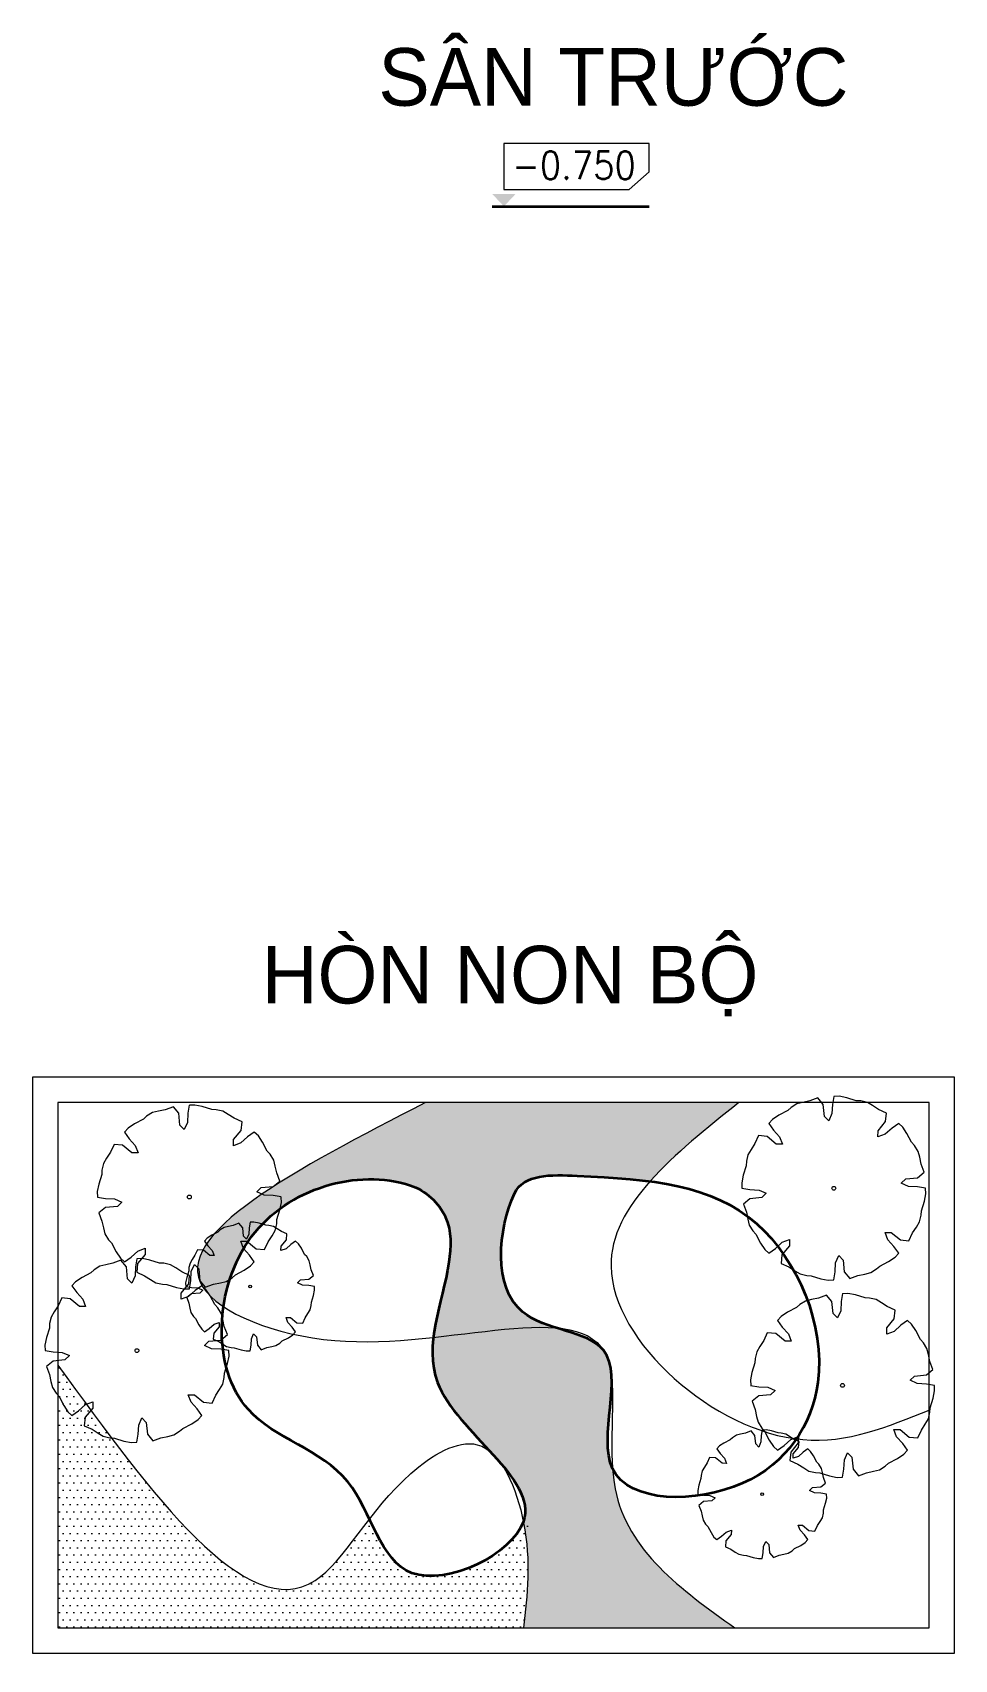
# Model space of a CAD drawing. Header units: millimetres. Extents: x -529782 to -142003, y -492574 to -273331.
# Drawn here: x -280300 to -276300, y -316330 to -309269 of the extents above; entities that cross this region are included whole.
import ezdxf

# ---------------------------------------------------------------- set-up
doc = ezdxf.new("R2010")
doc.units = ezdxf.units.MM
doc.header["$LTSCALE"] = 500
doc.header["$MEASUREMENT"] = 0
doc.layers.get('0').update_dxf_attribs({"linetype": 'CONTINUOUS', "lineweight": 13})
for name, color, linetype, lineweight in [('1.cat 30', 30, 'CONTINUOUS', 35), ('2.thay 145', 145, 'CONTINUOUS', 18), ('3.manh 08', 8, 'CONTINUOUS', 9), ('4.dim 08', 8, 'CONTINUOUS', 13), ('9.text \xad white', 7, 'CONTINUOUS', 15), ('CA.thay 145', 145, 'CONTINUOUS', 18), ('noithat', 15, 'CONTINUOUS', 9)]:
    doc.layers.add(name, color=color, linetype=linetype, lineweight=lineweight)
doc.styles.add('CA.JSC1', font='')
doc.styles.get("Standard").update_dxf_attribs({"font": 'txt.shx', "width": 0.9})
doc.styles.get('CA.JSC1').set_extended_font_data('.VnAvantH')
pattern_1 = [(0, (54879.74001132627, 83061.0943453862), (15.625, 31.25), [0, -31.25])]

# ---------------------------------------------------------------- blocks, each defined once
blk = doc.blocks.new('ki hieu cost')
at = {"layer": '1.cat 30'}
blk.add_line((-119312.6479903211, -196389.5266377838), (-118175.9534743076, -196389.5266377837), dxfattribs=at)
at = {"layer": '3.manh 08'}
blk.add_lwpolyline([(-119227.225577535, -195933.8747298737), (-119227.225577535, -196268.1983629046), (-118320.4604987512, -196268.1983629046), (-118175.9534743076, -196138.8011558482), (-118175.9534743076, -195933.8747298737)], close=True, dxfattribs=at)
blk.add_solid([(-119312.6479903211, -196299.0221607631), (-119141.803164749, -196299.0221607631), (-119227.225577535, -196389.5266377839)], dxfattribs=at)
blk = doc.blocks.new('A$C4C885104')
at = {"color": 116}
for p, q in [((436.6658100187778, 1150.784047540277), (391.9539651125669, 1141.274789348245)), ((488.6582685410976, 1170.073332030326), (436.6658100187778, 1150.784047540277)), ((523.2338181063533, 1127.694199115038), (488.6582685410976, 1170.073332030326)), ((590.7773687541485, 1179.303973764181), (582.2152336016297, 1127.694199115038)), ((626.0363964810967, 1180.779463738203), (590.9718065112829, 1179.016527913511)), ((674.1872363835573, 1171.091655563563), (626.0363964810967, 1180.779463738203)), ((735.6963426545262, 1151.897532328963), (674.1872363835573, 1171.091655563563)), ((763.951683267951, 1150.556445363909), (735.6963426545262, 1151.897532328963)), ((806.5286409407854, 1140.67340945825), (763.951683267951, 1150.556445363909)), ((238.7920089364052, 1059.793210025877), (197.8864303231239, 1032.629086423665)), ((295.8722552955151, 1089.668938875198), (238.7920089364052, 1059.793210025877)), ((316.8008278906345, 1108.683531083167), (295.8722552955151, 1089.668938875198)), ((353.90112221241, 1131.769455332309), (316.8008278906345, 1108.683531083167)), ((391.9539651125669, 1141.274789348245), (353.90112221241, 1131.769455332309)), ((530.8443866893649, 1051.643678631634), (523.2338181063533, 1127.694199115038)), ((558.4339253008366, 1023.12375240773), (530.8443866893649, 1051.643678631634)), ((579.362497895956, 1069.298544041812), (558.4339253008366, 1023.12375240773)), ((582.2152336016297, 1127.694199115038), (579.362497895956, 1069.298544041812)), ((840.1634260341525, 1120.514920104295), (806.5286409407854, 1140.67340945825)), ((878.5079255625606, 1095.650363322347), (840.1634260341525, 1120.514920104295)), ((928.9252418875694, 1072.564439073205), (878.5079255625606, 1095.650363322347)), ((923.3798379153013, 1018.174386106431), (928.9252418875694, 1072.564439073205)), ((174.0000470802188, 1006.677533041686), (204.473745688796, 964.1375089287758)), ((197.8864303231239, 1032.629086423665), (174.3408041521907, 1006.611803103238)), ((204.473745688796, 964.1375089287758), (243.7894519716501, 920.8273653835058)), ((874.2528812214732, 919.3636479377747), (874.9314493313432, 959.0203841254115)), ((874.9314493313432, 959.0203841254115), (923.3798379153013, 1018.174386106431)), ((965.0867357477546, 976.5084720775485), (921.7349730953574, 937.2313998639584)), ((1007.667621448636, 1006.950263235718), (965.0867357477546, 976.5084720775485)), ((1033.645683541894, 983.0893143303692), (1007.60379087925, 1006.611803103238)), ((1060.835544556379, 942.2219700105488), (1033.645683541894, 983.0893143303692)), ((1090.742624059319, 885.1997763514519), (1060.835544556379, 942.2219700105488)), ((60.3266307413578, 839.3359756208956), (40.14733090251684, 805.732280086726)), ((85.21269899606705, 877.6437764950097), (60.3266307413578, 839.3359756208956)), ((108.3223132416606, 928.0125306583941), (85.21269899606705, 877.6437764950097)), ((162.7678298652172, 922.4715949036181), (108.3223132416606, 928.0125306583941)), ((221.9800174385309, 874.0717957802117), (162.7678298652172, 922.4715949036181)), ((261.6728151217103, 873.3919323831797), (221.9800174385309, 874.0717957802117)), ((243.7894519716501, 920.8273653835058), (261.6728151217103, 873.3919323831797)), ((921.7349730953574, 937.2313998639584), (874.2528812214732, 919.3636479377747)), ((1109.77395555377, 864.2937315702438), (1090.742624059319, 885.1997763514519)), ((1132.883569799364, 827.2289132736623), (1109.77395555377, 864.2937315702438)), ((28.91413167864084, 734.9715481288731), (9.701128542423248, 673.5248466357589)), ((30.25457375496626, 763.201085370034), (28.91413167864084, 734.9715481288731)), ((40.14733090251684, 805.732280086726), (30.25457375496626, 763.201085370034)), ((1142.400217555463, 789.2124824263155), (1132.883569799364, 827.2289132736623)), ((1151.916865311563, 744.5465362593532), (1142.400217555463, 789.2124824263155)), ((1171.226105317473, 692.6051687821746), (1151.916865311563, 744.5465362593532)), ((9.701128542423248, 673.5248466357589), (-0.0001368746161460876, 625.4213227592409)), ((1024.130999803543, 622.8980779387057), (1052.678979061544, 650.456581171602)), ((1052.678979061544, 650.456581171602), (1128.806269057095, 658.0616332218051)), ((1128.806269057095, 658.0616332218051), (1171.226105317473, 692.6051687821746)), ((-0.0001368746161460876, 625.4213227592409), (1.766497045755386, 590.3902083970606)), ((1.480732470750809, 590.1949806697667), (53.13734395802021, 581.641259200871)), ((53.13734395802021, 522.7187835760415), (10.71848971396685, 488.175248015672)), ((53.13734395802021, 581.641259200871), (111.5924027115107, 578.7913267724216)), ((129.2646339610219, 530.322854578495), (53.13734395802021, 522.7187835760415)), ((111.5924027115107, 578.7913267724216), (157.8126132115722, 557.8823388591409)), ((157.8126132115722, 557.8823388591409), (129.2646339610219, 530.322854578495)), ((1070.351210311055, 601.9881089814007), (1024.130999803543, 622.8980779387057)), ((1128.806269057095, 599.138176549226), (1070.351210311055, 601.9881089814007)), ((1180.463862560689, 590.5844550840557), (1128.806269057095, 599.138176549226)), ((1172.243466481566, 507.2545891180634), (1181.943749897182, 555.3581129908562)), ((1181.943749897182, 555.3581129908562), (1180.17711597681, 590.3902083970606)), ((10.71848971396685, 488.175248015672), (30.02674770355225, 436.2338805347681)), ((30.02674770355225, 436.2338805347681), (39.54339545965195, 391.5669533237815)), ((1151.689039260149, 417.5783503837883), (1153.030463352799, 445.8078876212239)), ((1153.030463352799, 445.8078876212239), (1172.243466481566, 507.2545891180634)), ((39.54339545965195, 391.5669533237815), (49.06004321575165, 353.5505224764347)), ((49.06004321575165, 353.5505224764347), (72.17063947021961, 316.4857041798532)), ((72.17063947021961, 316.4857041798532), (91.20197096467018, 295.5796593986452)), ((1096.731896027923, 303.1366402991116), (1121.616982273757, 341.4434601292014)), ((1121.616982273757, 341.4434601292014), (1141.796282112598, 375.0471556670964)), ((1141.796282112598, 375.0471556670964), (1151.689039260149, 417.5783503837883)), ((91.20197096467018, 295.5796593986452), (121.1090504676104, 238.5574657395482)), ((121.1090504676104, 238.5574657395482), (148.2979294732213, 197.691102463752)), ((216.8568772748113, 204.2719447165728), (260.2096219360828, 243.5490169301629)), ((307.0131456926465, 221.7590516246855), (258.5637750998139, 162.6050496473908)), ((260.2096219360828, 243.5490169301629), (307.691713809967, 261.4157878160477)), ((307.691713809967, 261.4157878160477), (307.0131456926465, 221.7590516246855)), ((920.2707979008555, 307.3875033706427), (959.9635955765843, 306.7076399698853)), ((938.1541610509157, 259.9520703665912), (920.2707979008555, 307.3875033706427)), ((977.4698673337698, 216.6419268213212), (938.1541610509157, 259.9520703665912)), ((959.9635955765843, 306.7076399698853), (1019.175783157349, 258.3088218942285)), ((1007.943565934896, 174.1019027121365), (977.4698673337698, 216.6419268213212)), ((1019.175783157349, 258.3088218942285), (1073.621299773455, 252.7669050954282)), ((1073.621299773455, 252.7669050954282), (1096.731896027923, 303.1366402991116)), ((148.2979294732213, 197.691102463752), (174.3408041521907, 174.167632650584)), ((174.2759915664792, 173.829172514379), (216.8568772748113, 204.2719447165728)), ((258.5637750998139, 162.6050496473908), (253.0183711349964, 108.2149966806173)), ((253.0183711349964, 108.2149966806173), (303.4356874525547, 85.12907242774963)), ((599.7283794134855, 53.08523663878441), (602.5820971354842, 111.4808917082846)), ((602.5820971354842, 111.4808917082846), (623.5106697231531, 157.6566643863916)), ((623.5106697231531, 157.6566643863916), (651.0992263332009, 129.1367381624877)), ((651.0992263332009, 129.1367381624877), (658.709794908762, 53.08523663878441)), ((886.0723397284746, 91.11049687862396), (943.1516040787101, 120.9872067682445)), ((943.1516040787101, 120.9872067682445), (984.0571826919913, 148.1503493264318)), ((984.0571826919913, 148.1503493264318), (1007.60379087925, 174.167632650584)), ((303.4356874525547, 85.12907242774963), (341.7801869884133, 60.26451564580202)), ((341.7801869884133, 60.26451564580202), (375.4159540832043, 40.10700733587146)), ((375.4159540832043, 40.10700733587146), (417.9919297471642, 30.22397143021226)), ((417.9919297471642, 30.22397143021226), (446.2482523694634, 28.88190342113376)), ((446.2482523694634, 28.88190342113376), (507.7573586478829, 9.688761230558157)), ((507.7573586478829, 9.688761230558157), (555.9072165340185, -2.798810601234436e-05)), ((555.9072165340185, -2.798810601234436e-05), (590.9718065112829, 1.763888884335756)), ((591.1672262698412, 1.476443029940128), (599.7283794134855, 53.08523663878441)), ((658.709794908762, 53.08523663878441), (693.2863264903426, 10.70610371977091)), ((693.2863264903426, 10.70610371977091), (745.2787850052118, 29.99636925384402)), ((745.2787850052118, 29.99636925384402), (789.9896479025483, 39.50464640185237)), ((789.9896479025483, 39.50464640185237), (828.0424908101559, 49.00998041778803)), ((828.0424908101559, 49.00998041778803), (865.1437671333551, 72.09688571467996)), ((865.1437671333551, 72.09688571467996), (886.0723397284746, 91.11049687862396))]:
    blk.add_line(p, q, dxfattribs=at)
blk.add_ellipse((590.9718065112829, 590.3902083970606), major_axis=(-12.27511061385772, 5.040717177489792e-09), ratio=0.9990173375210415, dxfattribs=at)

msp = doc.modelspace()

# ---------------------------------------------------------------- hatches: boundary and pattern name
at = {"layer": '4.dim 08'}
h = msp.add_hatch(dxfattribs=at)
h.set_pattern_fill('DOTS', color=250, scale=500, style=0)
h.set_pattern_definition(pattern_1)
edge = h.paths.add_edge_path()
edge.add_spline(control_points=[(-278026.7426470192, -314891.0673523605), (-278080.7939058375, -314873.8873598861), (-278310.4003796594, -314789.8092846663), (-278279.9288327508, -314463.6488557452), (-278208.2599886737, -314307.4056546138), (-278169.0585401145, -314221.9436956446), (-277929.267876654, -314229.909775934), (-277718.3099768239, -314241.9096678199), (-277620.3513027408, -314254.9986071757)], knot_values=[3793.451224135585, 3793.451224135585, 3793.451224135585, 3793.451224135585, 3949.044165703632, 4464.733267779679, 4464.733267779679, 4464.733267779679, 4746.805067149981, 5029.588428829387, 5029.588428829387, 5029.588428829387, 5029.588428829387], degree=3, periodic=0)
edge.add_spline(control_points=[(-277620.3513027408, -314254.9986071757), (-277515.9621197219, -314137.5624758341), (-277375.6110541979, -314025.234065224), (-277235.2599886737, -313912.9056546137)], knot_values=[0, 0, 0, 0, 453.0993616995263, 453.0993616995263, 453.0993616995263, 453.0993616995263], degree=3, periodic=0)
edge.add_line((-277235.2599886737, -313912.9056546137), (-278594.7599886737, -313912.9056546137))
edge.add_spline(control_points=[(-278594.7599886737, -313912.9056546137), (-279150.0386893257, -314199.4434002846), (-279777.6927401485, -314523.3286430874), (-279511.1873133437, -314772.3255209681), (-279471.3462947349, -314798.8911917461)], knot_values=[0, 0, 0, 0, 1254.893222549271, 1418.456738135796, 1418.456738135796, 1418.456738135796, 1418.456738135796], degree=3, periodic=0)
edge.add_spline(control_points=[(-279471.346294735, -314798.8911917461), (-279455.572862444, -314689.291560917), (-279314.5922451672, -314319.9113086699), (-278889.489623713, -314196.8990546243), (-278660.2599886737, -314272.4056546138), (-278594.8148468518, -314293.9628155976), (-278478.6080915367, -314399.4884227323), (-278486.7533142716, -314650.2134160066), (-278547.7504198895, -314826.4369772953), (-278560.3715370165, -314932.1499071418)], knot_values=[3936.867468384174, 3936.867468384174, 3936.867468384174, 3936.867468384174, 4234.690561011346, 4958.725953792666, 4958.725953792666, 4958.725953792666, 5165.438314332619, 5360.940232481777, 5681.583700060108, 5681.583700060108, 5681.583700060108, 5681.583700060108], degree=3, periodic=0)
edge.add_spline(control_points=[(-278560.3715370165, -314932.1499071417), (-278357.3667409679, -314910.3474413935), (-278167.374189112, -314878.8926171518), (-278026.7426470192, -314891.0673523605)], knot_values=[2206.44336190625, 2206.44336190625, 2206.44336190625, 2206.44336190625, 2689.08002598258, 2689.08002598258, 2689.08002598258, 2689.08002598258], degree=3, periodic=0)
edge = h.paths.add_edge_path()
edge.add_spline(control_points=[(-277787.0735272219, -315109.5994205966), (-277790.6178790284, -315074.9359946463), (-277799.475713613, -315031.2635595746), (-277817.1055158984, -314997.1744430339), (-277822.8167828626, -314988.1812635909)], knot_values=[3008.784935469884, 3008.784935469884, 3008.784935469884, 3008.784935469884, 3125.255419623763, 3171.748837171202, 3171.748837171202, 3171.748837171202, 3171.748837171202], degree=3, periodic=0)
edge.add_spline(control_points=[(-277822.8167828626, -314988.1812635908), (-277863.4939224951, -314937.2214032289), (-277946.045514064, -314916.7166372648), (-278026.7426470192, -314891.0673523605)], knot_values=[671.2820436440945, 671.2820436450945, 671.2820436450945, 671.2820436450945, 903.57828552978, 903.57828552978, 903.57828552978, 903.57828552978], degree=3, periodic=0)
edge.add_spline(control_points=[(-278026.7426470192, -314891.0673523605), (-278167.374189112, -314878.8926171518), (-278357.3667409679, -314910.3474413935), (-278560.3715370165, -314932.1499071417)], knot_values=[2206.443361906251, 2206.443361906251, 2206.443361906251, 2206.443361906251, 2689.08002598258, 2689.08002598258, 2689.08002598258, 2689.08002598258], degree=3, periodic=0)
edge.add_spline(control_points=[(-278560.3715370165, -314932.1499071418), (-278568.3484377121, -314998.9634494889), (-278562.6966708696, -315173.2241664297), (-278401.476839708, -315331.9692582839), (-278313.7720842651, -315427.4539164327)], knot_values=[3396.146510775086, 3396.146510775086, 3396.146510775086, 3396.146510775086, 3598.80219282343, 3936.867468384173, 3936.867468384173, 3936.867468384173, 3936.867468384173], degree=3, periodic=0)
edge.add_spline(control_points=[(-278313.7720842651, -315427.4539164327), (-278295.4833498381, -315442.3274332577), (-278278.8104865819, -315461.5396443825), (-278263.7226100492, -315483.8251876268)], knot_values=[2467.581588601007, 2467.581588601007, 2467.581588601007, 2467.581588601007, 2546.542108815608, 2546.542108815608, 2546.542108815608, 2546.542108815608], degree=3, periodic=0)
edge.add_spline(control_points=[(-278263.7226100491, -315483.8251876267), (-278191.9866233827, -315568.6043434122), (-278142.7798784463, -315650.6968616022), (-278170.1778640857, -315731.7858553657)], knot_values=[3024.479065870677, 3024.479065870677, 3024.479065870677, 3024.479065870677, 3329.115799722254, 3329.115799722254, 3329.115799722254, 3329.11579972229], degree=3, periodic=0)
edge.add_spline(control_points=[(-278170.1778640858, -315731.7858553657), (-278169.8677897418, -315733.327786503), (-278135.8806676183, -315904.397491415), (-278152.6457891681, -316049.3038067986), (-278169.2599886737, -316192.9056546137)], knot_values=[2782.146253052251, 2782.146253052251, 2782.146253052251, 2782.146253052251, 2786.293062122402, 3242.793062122344, 3242.793062122344, 3242.793062122344, 3242.793062122344], degree=3, periodic=0)
edge.add_line((-278169.2599886738, -316192.9056546137), (-277252.7599886737, -316192.9056546137))
edge.add_spline(control_points=[(-277252.7599886737, -316192.9056546137), (-277485.8057853443, -316026.1880742231), (-277743.2209004185, -315842.0370371553), (-277780.8553891818, -315531.7948800195), (-277783.0668667473, -315501.8215730496)], knot_values=[3545.176146830179, 3545.176146830179, 3545.176146830179, 3545.176146830179, 4341.149293362101, 4424.383247055872, 4424.383247055872, 4424.383247055872, 4424.383247055872], degree=3, periodic=0)
edge.add_spline(control_points=[(-277783.0668667475, -315501.8215730495), (-277830.4081531154, -315401.8814282903), (-277782.5517272642, -315236.211308754), (-277787.0735272219, -315109.5994205966)], knot_values=[1045.163464698328, 1045.163464698328, 1045.163464698328, 1045.1634646984, 1418.754394575176, 1418.754394575176, 1418.754394575176, 1418.754394575176], degree=3, periodic=0)
h = msp.add_hatch(dxfattribs=at)
h.set_pattern_fill('DOTS', color=250, scale=500, style=0)
h.set_pattern_definition(pattern_1)
edge = h.paths.add_edge_path()
edge.add_spline(control_points=[(-278837.7806161969, -315720.7467439541), (-278923.9235610163, -315831.3696417081), (-279261.3583173327, -316329.9641654578), (-279779.9900664068, -315616.4583497147), (-280189.6241766085, -315052.9056546137)], knot_values=[0, 0, 0, 0, 387.2838461093449, 1842.77109645387, 1842.77109645387, 1842.77109645387, 1842.77109645387], degree=3, periodic=0)
edge.add_line((-280189.6241766085, -315052.9056546138), (-280189.6241766085, -316192.9056546137))
edge.add_line((-280189.6241766085, -316192.9056546137), (-278169.2599886737, -316192.9056546137))
edge.add_spline(control_points=[(-278169.2599886737, -316192.9056546137), (-278152.6457891681, -316049.3038067986), (-278135.8806676183, -315904.397491415), (-278169.8677897418, -315733.327786503), (-278170.1778640858, -315731.7858553657)], knot_values=[2782.146253052251, 2782.146253052251, 2782.146253052251, 2782.146253052251, 3238.646253052193, 3242.793062122344, 3242.793062122344, 3242.793062122344, 3242.793062122344], degree=3, periodic=0)
edge.add_spline(control_points=[(-278170.1778640857, -315731.7858553657), (-278218.0348394883, -315873.4267055741), (-278663.4758443154, -316092.6465159619), (-278788.7471442537, -315822.190069068), (-278837.7806161969, -315720.7467439541)], knot_values=[2182.713419227093, 2182.713419227093, 2182.713419227093, 2182.71341922713, 2714.832563698604, 3024.479065870714, 3024.479065870714, 3024.479065870714, 3024.479065870714], degree=3, periodic=0)

# ---------------------------------------------------------------- linework, layer by layer
at = {"layer": '1.cat 30'}
for points, start_tangent, end_tangent in [([(-278660.2599886737, -314272.4056546138), (-279349.2599886737, -314494.9056546138), (-279363.2599886737, -315245.9056546138), (-278931.7599886737, -315558.9056546138), (-278653.2599886737, -315954.9056546138), (-278170.1778640857, -315731.7858553657), (-278542.2599886737, -315127.4056546138), (-278493.2599886737, -314606.4056546138), (-278507.2599886737, -314411.4056546138), (-278660.2599886737, -314272.4056546138)], (-0.9498001229970575, 0.312857357840238), (-0.9498001229970575, 0.312857357840238)), ([(-278208.2599886737, -314307.4056546138), (-278173.2599886737, -314821.9056546138), (-277822.8167828622, -314988.1812635916), (-277783.0668667474, -315501.8215730494), (-277219.7599886737, -315565.4056546138), (-276892.7599886737, -315127.4056546138), (-277157.2599886737, -314439.4056546138), (-277936.7599886737, -314230.9056546138), (-278208.2599886737, -314307.4056546138)], (-0.4169305330781915, -0.9089383535681258), (-0.4169305330781915, -0.9089383535681258))]:
    msp.add_spline(points, degree=3, dxfattribs=dict(at, start_tangent=start_tangent, end_tangent=end_tangent))
at = {"layer": '4.dim 08', "color": 250}
for points in [[(-278594.7599886737, -313912.9056546137), (-279560.7599886737, -314713.9056546138), (-278988.2599886737, -314945.9056546138), (-277807.7599886737, -315017.4056546138), (-277771.7599886737, -315589.4056546138), (-277252.7599886737, -316192.9056546137)], [(-277235.2599886737, -313912.9056546137), (-277789.7599886737, -314623.4056546138), (-276957.7599886737, -315375.9056546138), (-276409.6241766085, -315247.4056546138)], [(-280189.6241766085, -315052.9056546137), (-279073.7599886737, -315987.4056546138), (-278658.7599886737, -315523.4056546138), (-278370.2599886737, -315397.9056546138), (-278169.2599886737, -315736.4056546138), (-278169.2599886737, -316192.9056546137)]]:
    msp.add_spline(points, degree=3, dxfattribs=at)
at = {"layer": 'CA.thay 145'}
for points in [[(-280299.6241766085, -316302.9056546137), (-276299.6241766085, -316302.9056546137), (-276299.6241766085, -313802.9056546137), (-280299.6241766085, -313802.9056546137)], [(-280189.6241766085, -316192.9056546137), (-276409.6241766085, -316192.9056546137), (-276409.6241766085, -313912.9056546137), (-280189.6241766085, -313912.9056546137)]]:
    msp.add_lwpolyline(points, close=True, dxfattribs=at)

# ---------------------------------------------------------------- block references
at = {"layer": '2.thay 145', "xscale": 0.5999999999767169, "yscale": 0.6000000000058208, "zscale": 0.6000000000000001}
msp.add_blockref('ki hieu cost', (-206718.0465898384, -192190.0808155491), dxfattribs=at)
at = {"layer": 'noithat'}
for p, xscale, yscale, zscale in [((-277222.8292277432, -314684.1617231209), 0.6761215999722481, 0.6761216000304557, 0.6761215999999999), ((-280018.8292277432, -314722.1617231209), 0.6761215999722481, 0.6761216000304557, 0.6761215999999999), ((-279635.435683977, -314990.8376113077), 0.4732851199805737, 0.4732851200242294, 0.4732851199999999), ((-280246.3292277432, -315388.6617231209), 0.6761215999722481, 0.6761216000304557, 0.6761215999999999), ((-277184.8292277432, -315539.6617231209), 0.6761215999722481, 0.6761216000304557, 0.6761215999999999), ((-277413.2319519829, -315892.1848821518), 0.4732851199805737, 0.4732851200242294, 0.4732851199999999)]:
    msp.add_blockref('A$C4C885104', p, dxfattribs=dict(at, xscale=xscale, yscale=yscale, zscale=zscale))

# ---------------------------------------------------------------- texts
at = {"layer": '9.text \xad white', "style": 'CA.JSC1'}
for s, p in [('s©n tr\xadíc', (-278799.2698278871, -309587.0712785516)), ('hßn non bé', (-279304.7698278871, -313483.0712785516))]:
    msp.add_text(s, height=250, dxfattribs=at).set_placement(p)
at = {"layer": '9.text \xad white', "lineweight": 100, "insert": (-278218.9735008916, -309785.9368080368), "char_height": 120, "width": 546.9, "attachment_point": 1}
msp.add_mtext('-0.750', dxfattribs=at)

doc.saveas('drawing.dxf')
